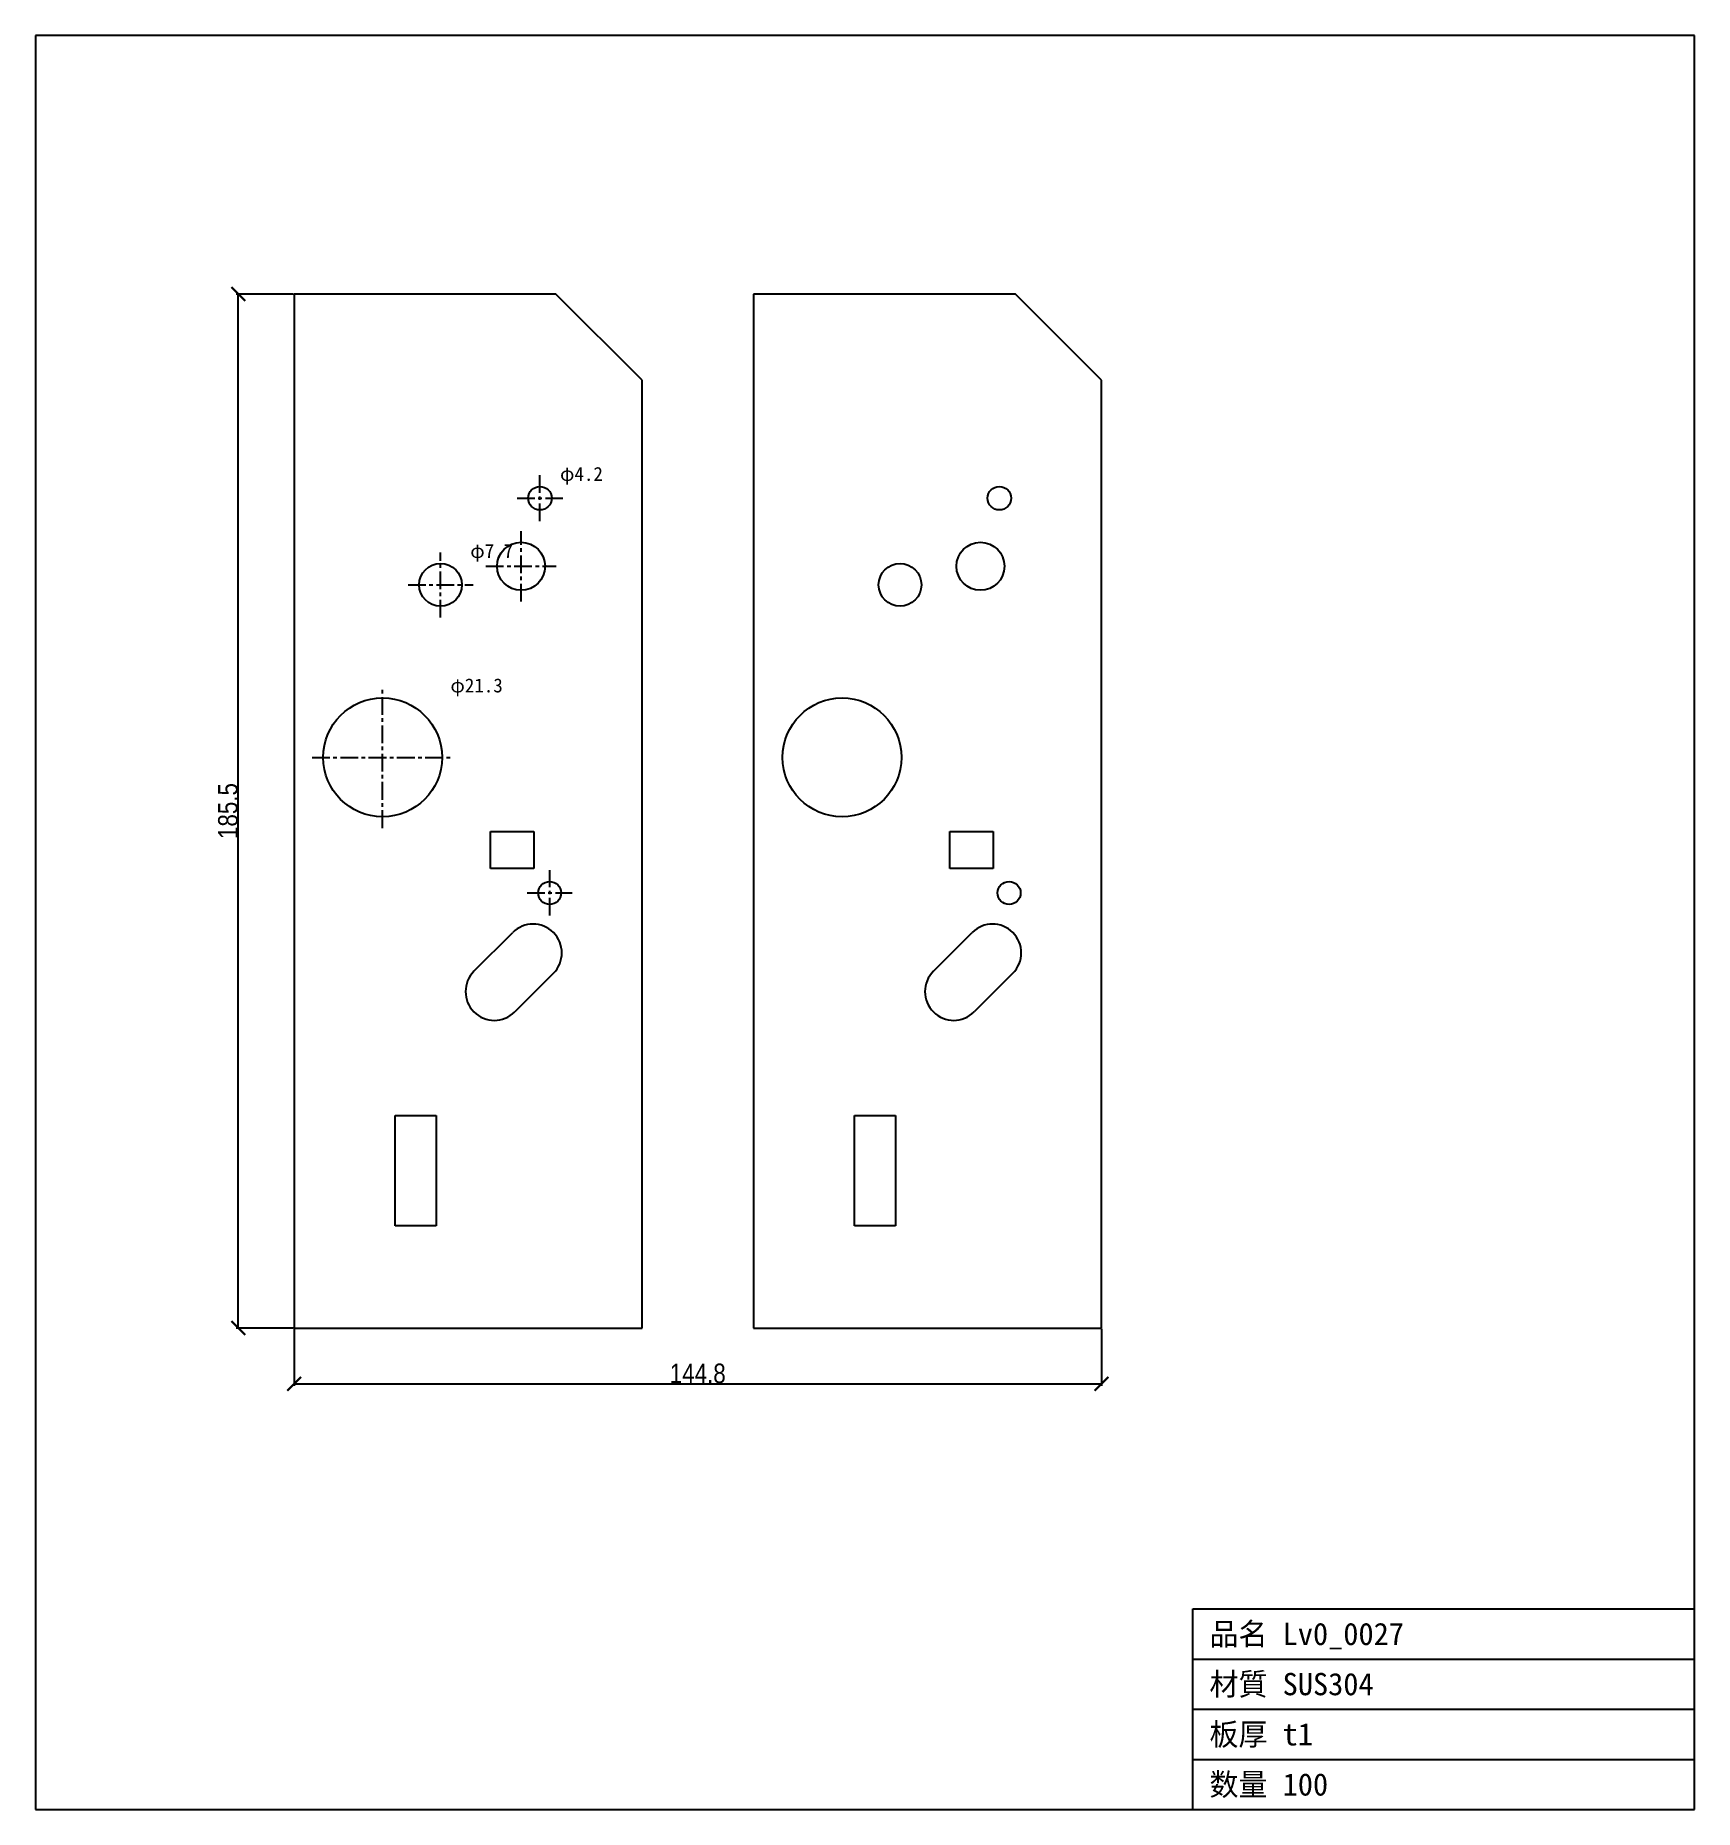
# Model space of a CAD drawing. Header units: millimetres. Extents: x -46 to 251, y -86 to 232.
import ezdxf

# ---------------------------------------------------------------- set-up
doc = ezdxf.new("R2010")
doc.units = ezdxf.units.MM
doc.linetypes.add('CENTER', pattern=[5.08, 3.175, -0.635, 0.635, -0.635])
for name, color, linetype in [('CENTER', 7, 'Continuous'), ('CUT', 7, 'Continuous'), ('DIM', 7, 'Continuous'), ('FRAME', 7, 'Continuous'), ('TEXT', 7, 'Continuous')]:
    doc.layers.add(name, color=color, linetype=linetype)
doc.styles.add('OpenSansCondensed-Light', font='OpenSansCondensed-Light.ttf')
doc.dimstyles.new('EZDXF', dxfattribs={"dimtxt": 0.25, "dimasz": 0.175, "dimexe": 0.375, "dimexo": 0.125, "dimgap": 0.1, "dimtad": 1, "dimlfac": 100, "dimzin": 12, "dimdsep": 46, "dimtxsty": 'OpenSansCondensed-Light', "dimblk": 'ARCHTICK', "dimcen": 2.5, "dimazin": 3, "dimtfac": 0.5, "dimtmove": 2, "dimatfit": 3})

# ---------------------------------------------------------------- blocks, each defined once
blk = doc.blocks.new('_ARCHTICK')
at = {"color": 0, "linetype": 'BYBLOCK', "const_width": 0.15}
blk.add_lwpolyline([(-0.5, -0.5), (0.5, 0.5)], dxfattribs=at)

msp = doc.modelspace()

# ---------------------------------------------------------------- linework, layer by layer
at = {"layer": 'CENTER', "color": 1, "linetype": 'CENTER'}
for p, q in [((44.1, 144.78), (44.1, 153)), ((39.99, 148.89), (48.21, 148.89)), ((40.72, 130.38), (40.72, 142.99)), ((26.28, 127.51), (26.28, 139.17)), ((34.41, 136.68), (47.02, 136.68)), ((20.45, 133.34), (32.11, 133.34)), ((15.88, 89.72), (15.88, 115.05)), ((3.22, 102.39), (28.55, 102.39)), ((45.85, 74.01), (45.85, 82.13)), ((41.79, 78.07), (49.91, 78.07))]:
    msp.add_line(p, q, dxfattribs=at)
at = {"layer": 'CUT'}
for p, q in [((0, 185.53), (0, 0)), ((46.97, 185.53), (0, 185.53)), ((62.41, 170.09), (46.97, 185.53)), ((82.41, 185.53), (82.41, 0)), ((129.38, 185.53), (82.41, 185.53)), ((144.82, 170.09), (129.38, 185.53)), ((62.41, 0), (62.41, 170.09)), ((144.82, 0), (144.82, 170.09)), ((35.24, 82.46), (35.24, 89.1)), ((35.24, 89.1), (43, 89.1)), ((43, 89.1), (43, 82.46)), ((117.65, 82.46), (117.65, 89.1)), ((117.65, 89.1), (125.41, 89.1)), ((125.41, 89.1), (125.41, 82.46)), ((43, 82.46), (35.24, 82.46)), ((125.41, 82.46), (117.65, 82.46)), ((32.27, 64.02), (39.23, 70.97)), ((114.68, 64.02), (121.63, 70.97)), ((46.52, 63.67), (39.57, 56.72)), ((128.93, 63.67), (121.98, 56.72)), ((18.14, 18.32), (18.14, 38.16)), ((18.14, 38.16), (25.48, 38.16)), ((25.48, 38.16), (25.48, 18.32)), ((100.55, 18.32), (100.55, 38.16)), ((100.55, 38.16), (107.89, 38.16)), ((107.89, 38.16), (107.89, 18.32)), ((25.48, 18.32), (18.14, 18.32)), ((107.89, 18.32), (100.55, 18.32)), ((0, 0), (62.41, 0)), ((82.41, 0), (144.82, 0))]:
    msp.add_line(p, q, dxfattribs=at)
for centre, radius in [((44.1, 148.89), 2.11), ((126.51, 148.89), 2.11), ((40.72, 136.68), 4.3), ((123.12, 136.68), 4.3), ((26.28, 133.34), 3.83), ((108.69, 133.34), 3.83), ((15.88, 102.39), 10.66), ((98.29, 102.39), 10.66), ((45.85, 78.07), 2.06), ((128.26, 78.07), 2.06)]:
    msp.add_circle(centre, radius, dxfattribs=at)
for centre, start, end in [((42.87, 67.32), -45, 135), ((125.28, 67.32), -45, 135), ((35.92, 60.37), 135, -45), ((118.33, 60.37), 135, -45)]:
    msp.add_arc(centre, 5.16, start, end, dxfattribs=at)
at = {"layer": 'FRAME'}
for p, q in [((251.2, 231.91), (-46.38, 231.91)), ((-46.38, 231.91), (-46.38, -86.38)), ((251.2, -86.38), (251.2, 231.91)), ((161.2, -86.38), (161.2, -50.38)), ((161.2, -50.38), (251.2, -50.38)), ((161.2, -59.38), (251.2, -59.38)), ((161.2, -68.38), (251.2, -68.38)), ((161.2, -77.38), (251.2, -77.38)), ((-46.38, -86.38), (251.2, -86.38))]:
    msp.add_line(p, q, dxfattribs=at)

# ---------------------------------------------------------------- texts
at = {"layer": 'TEXT'}
for s, height, p in [('φ4.2', 2.5, (47.71, 152)), ('φ7.7', 2.5, (31.61, 138.17)), ('φ21.3', 2.5, (28.05, 114.05)), ('品名 Lv0_0027', 4, (164.2, -56.88)), ('材質 SUS304', 4, (164.2, -65.88)), ('板厚 t1', 4, (164.2, -74.88)), ('数量 100', 4, (164.2, -83.88))]:
    msp.add_text(s, height=height, dxfattribs=at).set_placement(p)

# ---------------------------------------------------------------- dimensions: what is measured, and where the dimension line sits
at = {"layer": 'DIM'}
msp.add_linear_dim(base=(-10, 0), p1=(0, 0), p2=(0, 185.53), angle=90, dimstyle='EZDXF', override={"dimtxt": 3.5, "dimasz": 2.5, "dimdec": 1, "dimlfac": 1}, dxfattribs=at).render()
msp.add_linear_dim(base=(0, -10), p1=(0, 0), p2=(144.82, 0), dimstyle='EZDXF', override={"dimtxt": 3.5, "dimasz": 2.5, "dimdec": 1, "dimlfac": 1}, dxfattribs=at).render()

doc.saveas('drawing.dxf')
